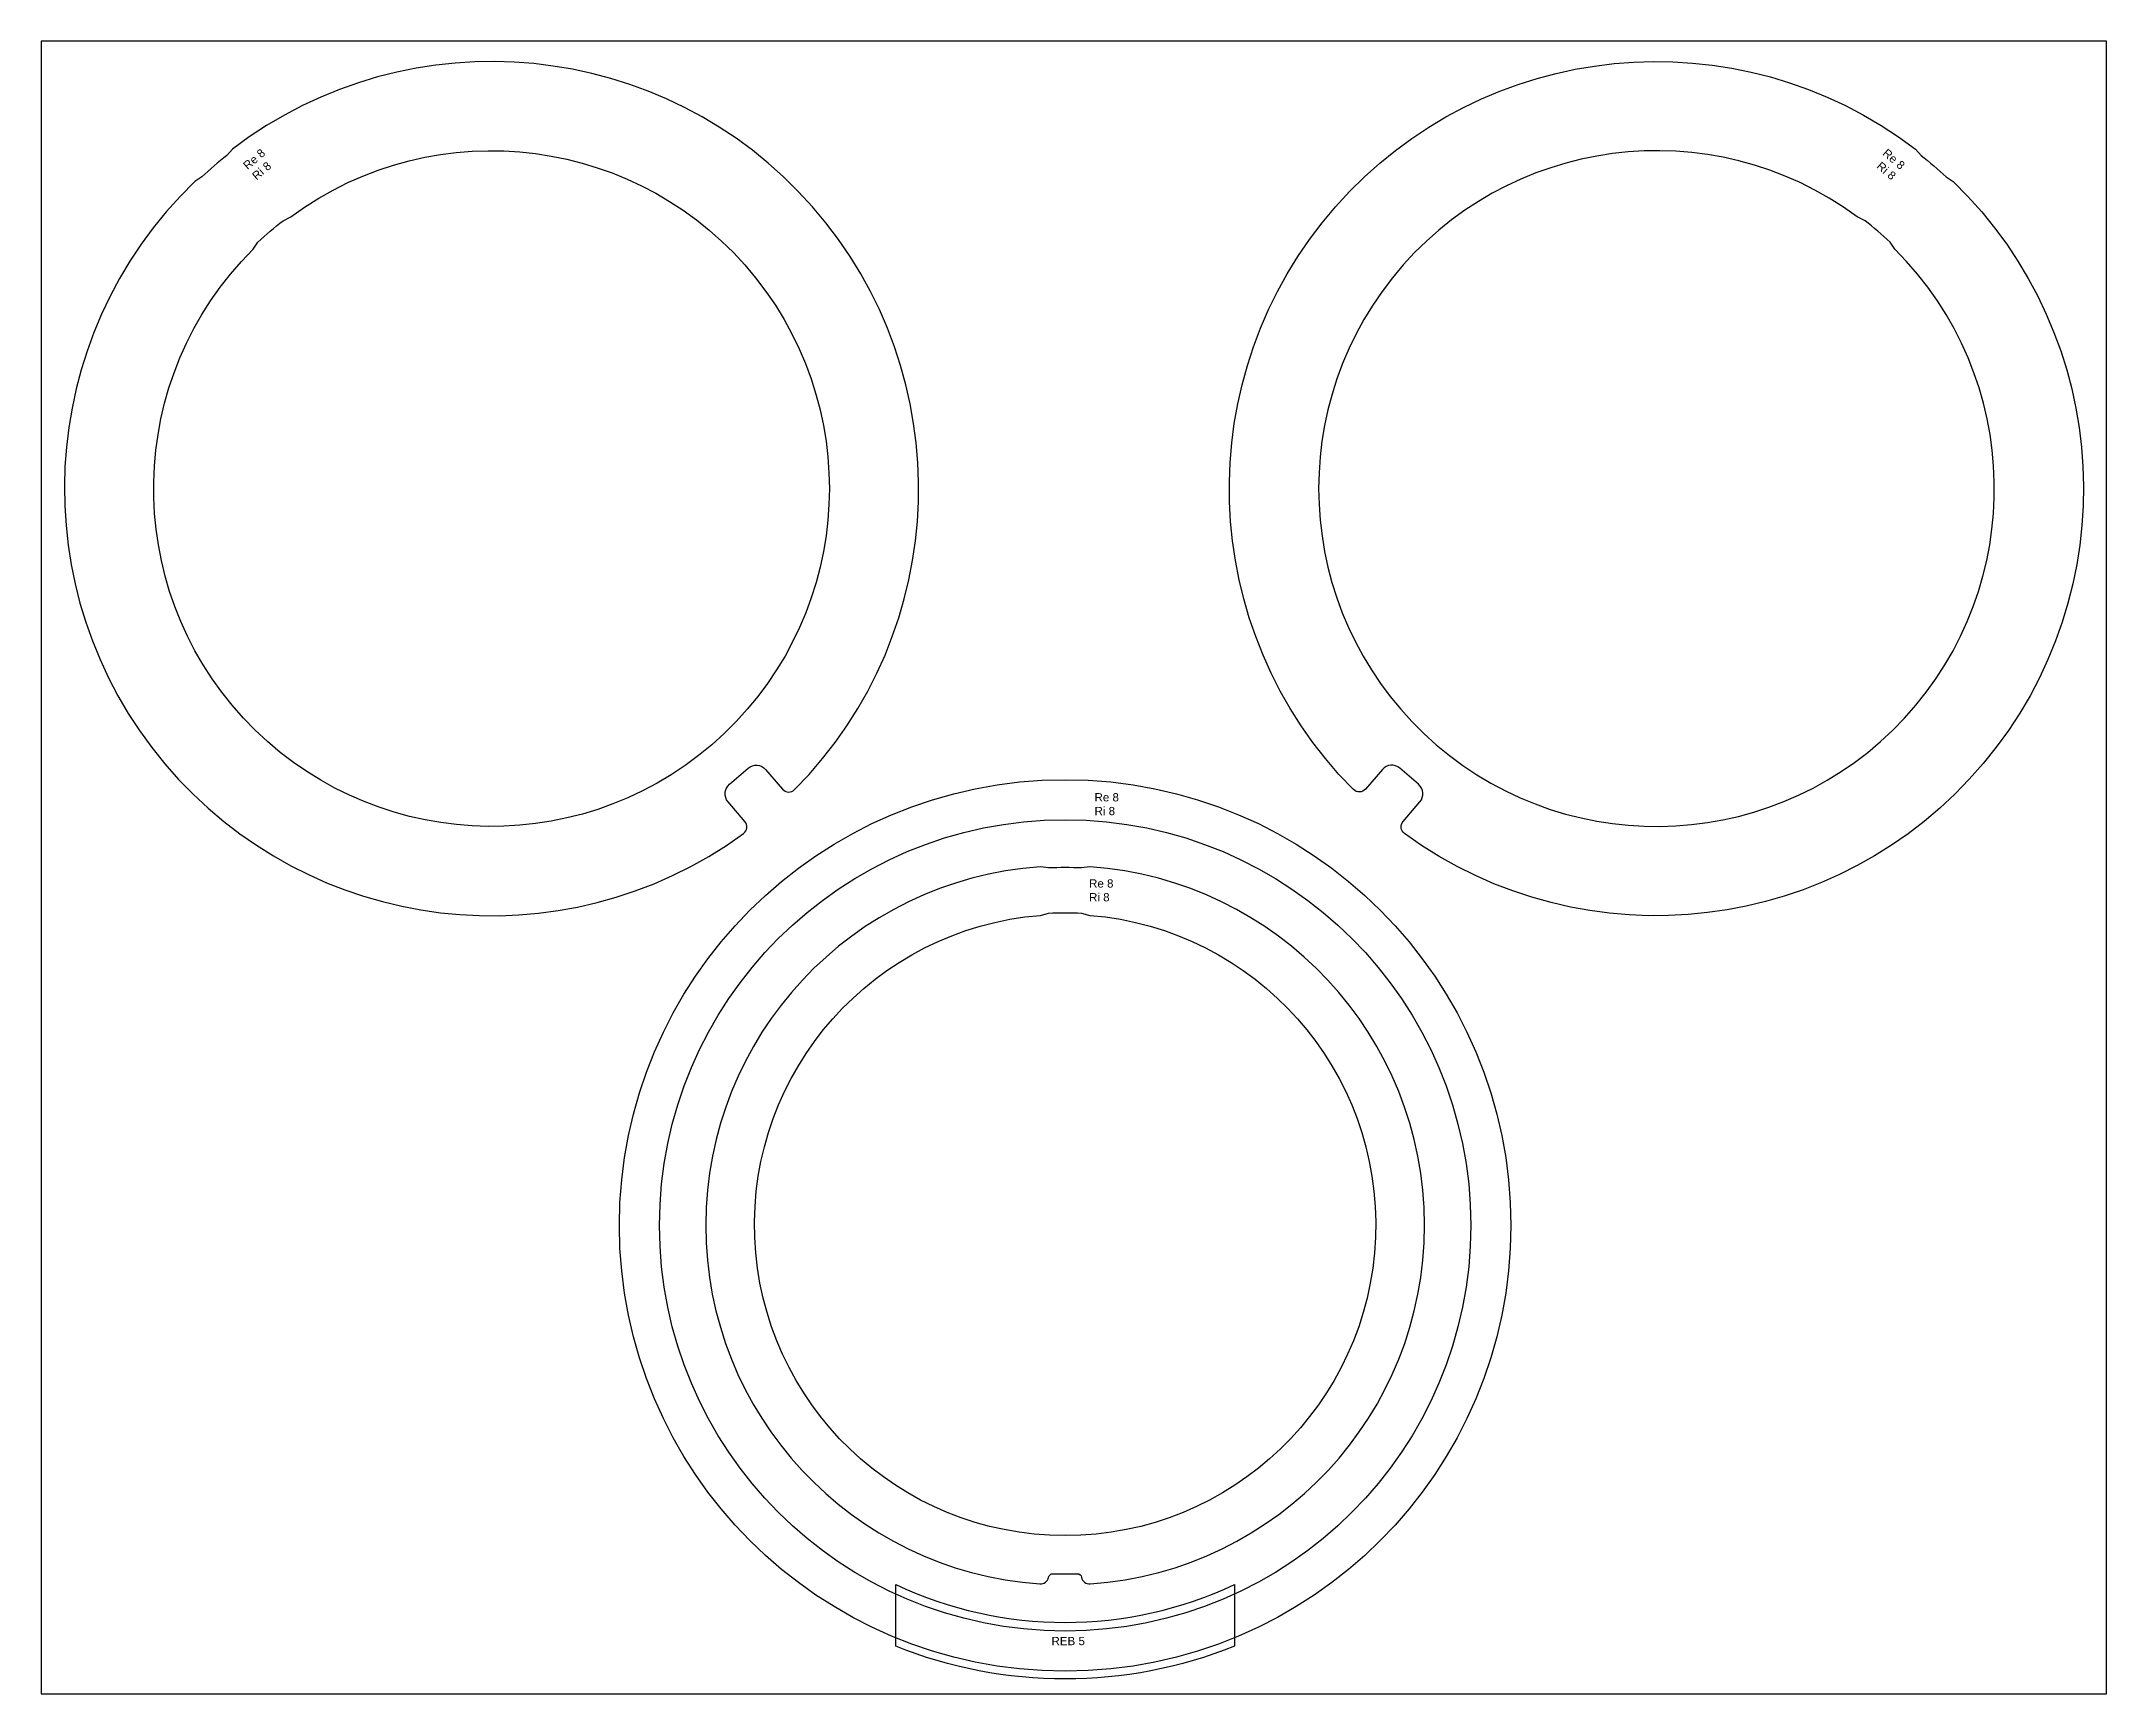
# Model space of a CAD drawing. Header units: millimetres. Extents: x 13926 to 16426, y -8313 to -6313.
import ezdxf

# ---------------------------------------------------------------- set-up
doc = ezdxf.new("R2010")
doc.units = ezdxf.units.MM
for name, color, linetype in [('13740555', 7, 'Continuous'), ('13893229', 7, 'Continuous'), ('Rebaixo', 6, 'Continuous')]:
    doc.layers.add(name, color=color, linetype=linetype)
doc.styles.get("Standard").update_dxf_attribs({"font": 'arial.ttf'})

msp = doc.modelspace()

# ---------------------------------------------------------------- linework, layer by layer
msp.add_lwpolyline([(13925.5, -8312.8), (16425.5, -8312.8), (16425.5, -6312.8), (13925.5, -6312.8)], close=True)
for points in [[(14837.4, -7218.5, 0.933726), (14156.8, -6443.3), (14150.2, -6450.9, 0.019425), (14119.9, -6477), (14111.3, -6482.4, 0.933726), (14775.6, -7271.6, 0.437539), (14777.2, -7257.1), (14756.8, -7233.2, -0.414214), (14758.4, -7212.1), (14781.1, -7192.5, -0.414214), (14802.3, -7194.1), (14822.7, -7217.9, 0.437539)], [(15513.7, -7218.5, -0.933726), (16194.2, -6443.3), (16200.8, -6450.9, -0.019425), (16231.2, -6477), (16239.7, -6482.4, -0.933726), (15575.5, -7271.6, -0.437539), (15573.8, -7257.1), (15594.3, -7233.2, 0.414214), (15592.7, -7212.1), (15570, -7192.5, 0.414214), (15548.8, -7194.1), (15528.3, -7217.9, -0.437539)], [(14181.9, -6564.4), (14187.8, -6555.9, -0.024345), (14218.1, -6529.9), (14227.4, -6525.3, -27.229942)], [(16169.2, -6564.4), (16163.3, -6555.9, 0.024345), (16133, -6529.9), (16123.7, -6525.3, 27.229942)]]:
    msp.add_lwpolyline(points, format="xyb", close=True)
at = {"layer": '13740555'}
for points in [[(15144.8, -7313.4), (15134.8, -7312, 0.93266), (15134.3, -8180, 0.385119), (15144.8, -8171.8, -0.365095), (15149.8, -8167.6), (15179.8, -8167.6, -0.365095), (15184.7, -8171.8, 0.385119), (15195.3, -8180, 0.93266), (15194.8, -7312), (15184.8, -7313.4, 0.023134)], [(15134.8, -7370.7), (15144.8, -7368.1, -0.026474), (15184.8, -7368.1), (15194.8, -7370.7, -25.026709)]]:
    msp.add_lwpolyline(points, format="xyb", close=True, dxfattribs=at)
at = {"layer": '13893229'}
for radius in [539.5, 491]:
    msp.add_circle((15164.8, -7746), radius, dxfattribs=at)
at = {"layer": 'Rebaixo'}
msp.add_lwpolyline([(14959.8, -8180.6, 0.224025), (15369.8, -8180.6), (15369.8, -8255.3, -0.193709), (14959.8, -8255.3)], format="xyb", close=True, dxfattribs=at)

# ---------------------------------------------------------------- texts
at = {"char_height": 10}
for insert, attachment_point, rotation in [((14168.7, -6461.2), 1, 40.6817), ((16182.4, -6461.2), 3, 319.3183)]:
    msp.add_mtext_dynamic_manual_height_columns('Re 8\\PRi 8', width=58.929, gutter_width=12.5, heights=[0], dxfattribs=dict(at, insert=insert, attachment_point=attachment_point, rotation=rotation))
at = {"char_height": 10, "attachment_point": 1}
for width, insert in [(54.434, (15200.4, -7222.8)), (35.109, (15193.8, -7327.1))]:
    msp.add_mtext_dynamic_manual_height_columns('Re 8\\PRi 8', width=width, gutter_width=12.5, heights=[0], dxfattribs=dict(at, insert=insert))
at = {"layer": 'Rebaixo', "insert": (15107.1, -8244.1), "char_height": 10, "attachment_point": 1}
msp.add_mtext_dynamic_manual_height_columns('{\\W5.31115;  }REB 5', width=121.174, gutter_width=12.5, heights=[0], dxfattribs=at)

doc.saveas('drawing.dxf')
